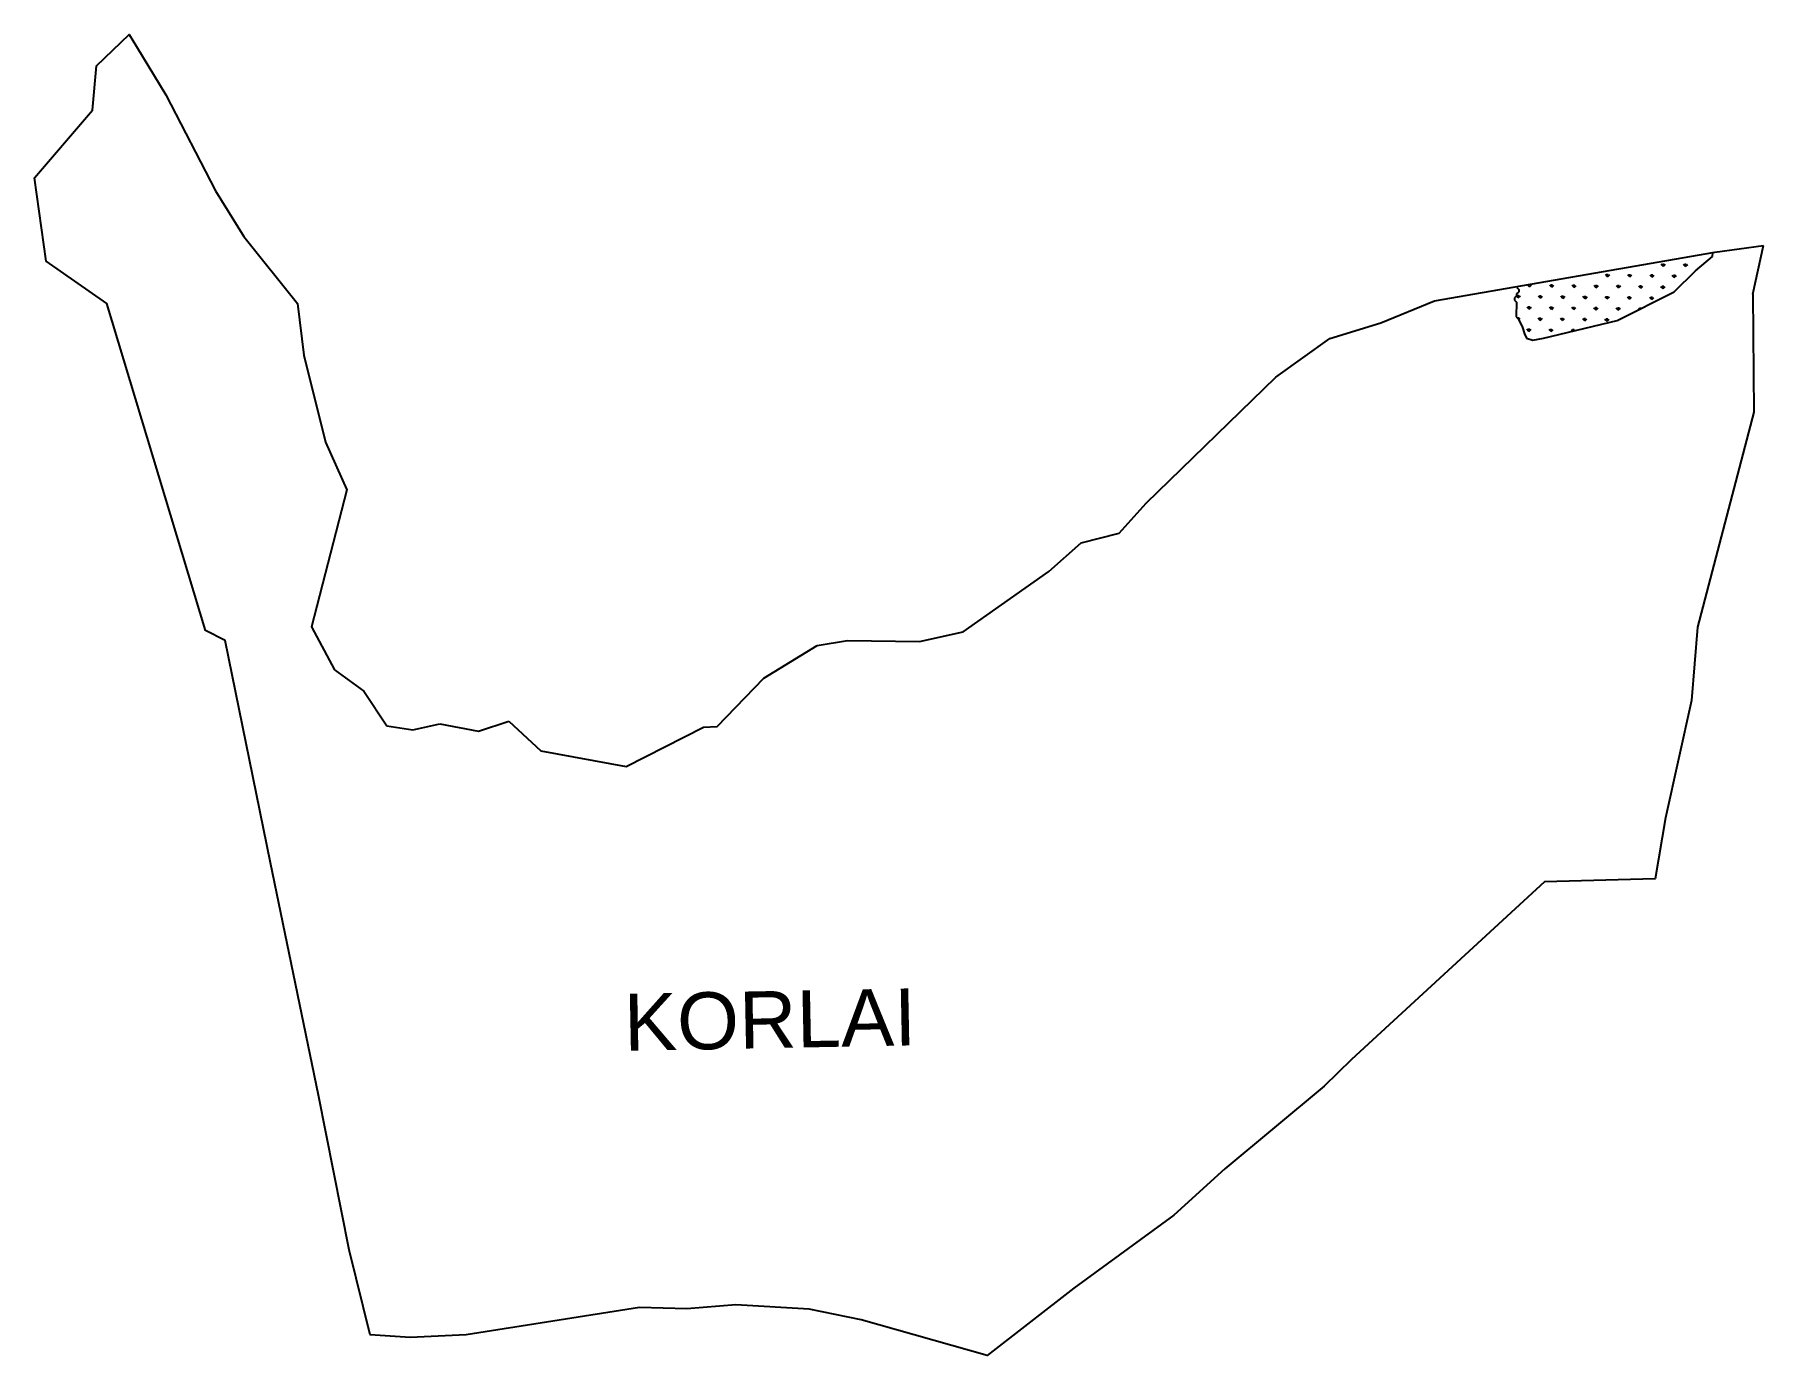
# Model space of a CAD drawing. Header units: metres. Extents: x 278911 to 282207, y 2048811 to 2051329.
import ezdxf

# ---------------------------------------------------------------- set-up
doc = ezdxf.new("R2010")
doc.units = ezdxf.units.M
for name, color, linetype in [('MANGROOVES', 112, 'Continuous'), ('village', 3, 'Continuous'), ('VILLAGE NAME', 250, 'Continuous')]:
    doc.layers.add(name, color=color, linetype=linetype)
doc.styles.get("Standard").update_dxf_attribs({"font": 'simplex.shx'})

msp = doc.modelspace()

# ---------------------------------------------------------------- linework, layer by layer
at = {"color": 3, "flags": 128}
msp.add_lwpolyline([(282186.2, 2050834.5), (282206.6, 2050927.5)], dxfattribs=at)
at = {"layer": 'MANGROOVES', "linetype": 'Continuous'}
for p, q in [((282015.9, 2050887.6), (282012, 2050891.6)), ((282015.9, 2050887.6), (282016, 2050893.2)), ((282015.9, 2050887.6), (282019.9, 2050891.5)), ((282058.3, 2050887.1), (282054.4, 2050891.1)), ((282058.3, 2050887.1), (282058.4, 2050892.7)), ((282058.3, 2050887.1), (282062.3, 2050891)), ((281909.6, 2050867.7), (281905.6, 2050871.7)), ((281909.6, 2050867.7), (281909.6, 2050873.3)), ((281909.6, 2050867.7), (281913.6, 2050871.6)), ((281952, 2050867.2), (281948.1, 2050871.2)), ((281952, 2050867.2), (281952.1, 2050872.8)), ((281952, 2050867.2), (281956, 2050871.1)), ((281994.4, 2050866.7), (281990.5, 2050870.7)), ((281994.4, 2050866.7), (281994.5, 2050872.3)), ((281994.4, 2050866.7), (281998.4, 2050870.6)), ((282036.8, 2050866.1), (282032.9, 2050870.2)), ((282036.8, 2050866.1), (282036.9, 2050871.8)), ((282036.8, 2050866.1), (282040.9, 2050870.1)), ((281739.4, 2050827.4), (281736, 2050830.8)), ((281739.4, 2050827.4), (281739.4, 2050833)), ((281739.4, 2050827.4), (281743.4, 2050831.3)), ((281760.8, 2050848.3), (281756.9, 2050852.3)), ((281760.8, 2050848.3), (281764.9, 2050852.3)), ((281781.8, 2050826.8), (281777.9, 2050830.9)), ((281781.8, 2050826.9), (281781.9, 2050832.5)), ((281781.8, 2050826.8), (281785.8, 2050830.8)), ((281803.3, 2050847.8), (281799.3, 2050851.8)), ((281803.3, 2050847.8), (281803.3, 2050853.4)), ((281803.3, 2050847.8), (281807.3, 2050851.7)), ((281824.2, 2050826.3), (281820.3, 2050830.4)), ((281824.2, 2050826.3), (281824.3, 2050832)), ((281824.2, 2050826.3), (281828.2, 2050830.3)), ((281845.7, 2050847.3), (281841.8, 2050851.3)), ((281845.7, 2050847.3), (281845.8, 2050852.9)), ((281845.7, 2050847.3), (281849.7, 2050851.2)), ((281866.6, 2050825.8), (281862.7, 2050829.8)), ((281866.6, 2050825.8), (281866.7, 2050831.4)), ((281866.6, 2050825.8), (281870.7, 2050829.7)), ((281888.1, 2050846.8), (281884.2, 2050850.8)), ((281888.1, 2050846.8), (281888.2, 2050852.4)), ((281888.1, 2050846.8), (281892.1, 2050850.7)), ((281909.1, 2050825.3), (281905.1, 2050829.3)), ((281909.1, 2050825.3), (281909.1, 2050830.9)), ((281909.1, 2050825.3), (281913.1, 2050829.2)), ((281930.5, 2050846.2), (281926.6, 2050850.3)), ((281930.5, 2050846.2), (281930.6, 2050851.9)), ((281930.5, 2050846.2), (281934.6, 2050850.2)), ((281951.5, 2050824.8), (281947.5, 2050828.8)), ((281951.5, 2050824.8), (281951.5, 2050830.4)), ((281951.5, 2050824.8), (281955.5, 2050828.7)), ((281973, 2050845.7), (281969, 2050849.7)), ((281973, 2050845.7), (281973, 2050851.3)), ((281973, 2050845.7), (281977, 2050849.6)), ((281993.9, 2050824.2), (281990, 2050828.3)), ((281993.9, 2050824.2), (281994, 2050829.9)), ((281993.9, 2050824.2), (281997.9, 2050828.2)), ((282015.4, 2050845.2), (282011.4, 2050849.2)), ((282015.4, 2050845.2), (282015.4, 2050850.8)), ((282015.4, 2050845.2), (282019.4, 2050849.1)), ((281738.9, 2050787.6), (281738.9, 2050790.6)), ((281760.3, 2050805.9), (281756.4, 2050809.9)), ((281760.3, 2050805.9), (281760.4, 2050811.5)), ((281760.3, 2050805.9), (281764.3, 2050809.8)), ((281802.7, 2050805.4), (281798.8, 2050809.4)), ((281802.7, 2050805.4), (281802.8, 2050811)), ((281802.7, 2050805.4), (281806.8, 2050809.3)), ((281845.2, 2050804.9), (281841.2, 2050808.9)), ((281845.2, 2050804.9), (281845.2, 2050810.5)), ((281845.2, 2050804.9), (281849.2, 2050808.8)), ((281887.6, 2050804.3), (281883.7, 2050808.4)), ((281887.6, 2050804.3), (281887.7, 2050810)), ((281887.6, 2050804.3), (281891.6, 2050808.3)), ((281930, 2050803.8), (281926.1, 2050807.8)), ((281930, 2050803.8), (281930.1, 2050809.4)), ((281930, 2050803.8), (281934, 2050807.7)), ((281970.2, 2050805.6), (281968.5, 2050807.3)), ((281972.5, 2050806.8), (281972.5, 2050808.9)), ((281740, 2050786.1), (281742.9, 2050788.9)), ((281759.8, 2050763.5), (281755.9, 2050767.5)), ((281759.8, 2050763.5), (281759.9, 2050769.1)), ((281759.8, 2050763.5), (281763.8, 2050767.4)), ((281781.3, 2050784.4), (281777.3, 2050788.5)), ((281781.3, 2050784.4), (281781.3, 2050790.1)), ((281781.3, 2050784.4), (281785.3, 2050788.4)), ((281802.2, 2050763), (281798.3, 2050767)), ((281802.2, 2050763), (281802.3, 2050768.6)), ((281802.2, 2050763), (281806.2, 2050766.9)), ((281823.7, 2050783.9), (281819.8, 2050787.9)), ((281823.7, 2050783.9), (281823.8, 2050789.5)), ((281823.7, 2050783.9), (281827.7, 2050787.8)), ((281843.3, 2050763.8), (281840.7, 2050766.5)), ((281844.7, 2050764.2), (281844.7, 2050768.1)), ((281847, 2050764.7), (281848.7, 2050766.4)), ((281866.1, 2050783.4), (281862.2, 2050787.4)), ((281866.1, 2050783.4), (281866.2, 2050789)), ((281866.1, 2050783.4), (281870.1, 2050787.3)), ((281908.5, 2050782.9), (281904.6, 2050786.9)), ((281908.5, 2050782.9), (281908.6, 2050788.5)), ((281908.5, 2050782.9), (281912.6, 2050786.8))]:
    msp.add_line(p, q, dxfattribs=at)
at = {"layer": 'MANGROOVES'}
for p, q in [((282077.4, 2050878.6), (282109.8, 2050906.2)), ((282109.8, 2050906.2), (282109.9, 2050913.7)), ((282036.8, 2050839), (282077.4, 2050878.6)), ((281736.2, 2050831), (281732.1, 2050827.1)), ((281732.1, 2050827.1), (281732.1, 2050823)), ((281740.3, 2050839), (281736.2, 2050835)), ((281736.2, 2050835), (281736.2, 2050831)), ((281736.4, 2050848.5), (281736.4, 2050847)), ((281736.4, 2050847), (281740.3, 2050843)), ((281740.3, 2050843), (281740.3, 2050839)), ((281927.9, 2050784.4), (282036.8, 2050839)), ((281732.1, 2050823), (281736, 2050819)), ((281736, 2050819), (281735.6, 2050790.9)), ((281735.6, 2050790.9), (281739.6, 2050786.9)), ((281739.6, 2050786.9), (281747.4, 2050770.7)), ((281747.4, 2050770.7), (281751.2, 2050758.7)), ((281751.2, 2050758.7), (281755.1, 2050750.6)), ((281787.2, 2050750.2), (281927.9, 2050784.4)), ((281755.1, 2050750.6), (281767.1, 2050746.4)), ((281767.1, 2050746.4), (281787.2, 2050750.2))]:
    msp.add_line(p, q, dxfattribs=at)
at = {"layer": 'village', "color": 3}
for p, q in [((281579.4, 2050821.9), (282113.9, 2050914.3)), ((281477.5, 2050779.8), (281579.4, 2050821.9)), ((281380, 2050749.7), (281477.5, 2050779.8)), ((281277.6, 2050676.4), (281380, 2050749.7)), ((281030.2, 2050436.1), (281277.6, 2050676.4)), ((280978.9, 2050378.7), (281030.2, 2050436.1)), ((280906.2, 2050360.4), (280978.9, 2050378.7)), ((280844.4, 2050305.6), (280906.2, 2050360.4)), ((280681.6, 2050190.7), (280844.4, 2050305.6)), ((280403, 2050164.2), (280460.6, 2050174.1)), ((280460.6, 2050174.1), (280598.2, 2050171.9)), ((280598.2, 2050171.9), (280681.6, 2050190.7)), ((280301.4, 2050101.8), (280403, 2050164.2)), ((279483.2, 2050118.1), (279538.9, 2050077.5)), ((280212.5, 2050010.2), (280301.4, 2050101.8)), ((279538.9, 2050077.5), (279583.2, 2050011.4)), ((279583.2, 2050011.4), (279632.7, 2050003.7)), ((279632.7, 2050003.7), (279683.7, 2050015.3)), ((279683.7, 2050015.3), (279757.9, 2050001.3)), ((279757.9, 2050001.3), (279815.6, 2050019.9)), ((279815.6, 2050019.9), (279876.5, 2049963.4)), ((280039.1, 2049933.5), (280186.2, 2050008.6)), ((280186.2, 2050008.6), (280212.5, 2050010.2)), ((279876.5, 2049963.4), (280039.1, 2049933.5))]:
    msp.add_line(p, q, dxfattribs=at)
for points in [[(282186.2, 2050834.5, 0), (282188.4, 2050609.2, 0), (282080.9, 2050199.5, 0), (282069.5, 2050059.8, 0), (282019.9, 2049835.8, 0), (282000.3, 2049719.6, 0), (281789.6, 2049713.8, 0), (281421.7, 2049374.8, 0), (281369.4, 2049324.2, 0), (281179.9, 2049166.6, 0), (281082.8, 2049078.1, 0), (280892.5, 2048938.6, 0), (280727.1, 2048810.5, 0), (280487, 2048878.2, 0), (280387.8, 2048898.7, 0), (280247.8, 2048907.2, 0), (280154.8, 2048899.3, 0), (280064.4, 2048901.8, 0), (279734.3, 2048849.7, 0), (279627.1, 2048845, 0), (279551.2, 2048850.1, 0), (279510.8, 2049012.2, 0), (279452.8, 2049306.7, 0), (279360.9, 2049749.9, 0), (279275, 2050173.9, 0), (279237.4, 2050193, 0), (279049.2, 2050816.3, 0), (278933.5, 2050897.2, 0), (278911.5, 2051056.5, 0), (279022.1, 2051185.6, 0), (279029.7, 2051269.9, 0), (279091.6, 2051329.5, 0), (279106, 2051307, 0), (279161.4, 2051214.4, 0), (279256.3, 2051031.6, 0), (279310.3, 2050944.5, 0), (279412.5, 2050816.9, 0), (279424.8, 2050718.3, 0), (279466.2, 2050552.2, 0), (279506.7, 2050461.1, 0), (279439.2, 2050200.3, 0), (279483.2, 2050118.1, 0)], [(282113.9, 2050914.3, 0), (282206.6, 2050927.5, 0)]]:
    msp.add_polyline3d(points, dxfattribs=at)

# ---------------------------------------------------------------- texts
at = {"layer": 'VILLAGE NAME', "insert": (280033.6, 2049500), "char_height": 108.748, "attachment_point": 1, "rotation": 1.1028}
msp.add_mtext_dynamic_manual_height_columns('{\\fArial|b0|i0|c0|p34;KORLAI}', width=726.929, gutter_width=543.7, heights=[0], dxfattribs=at)

doc.saveas('drawing.dxf')
